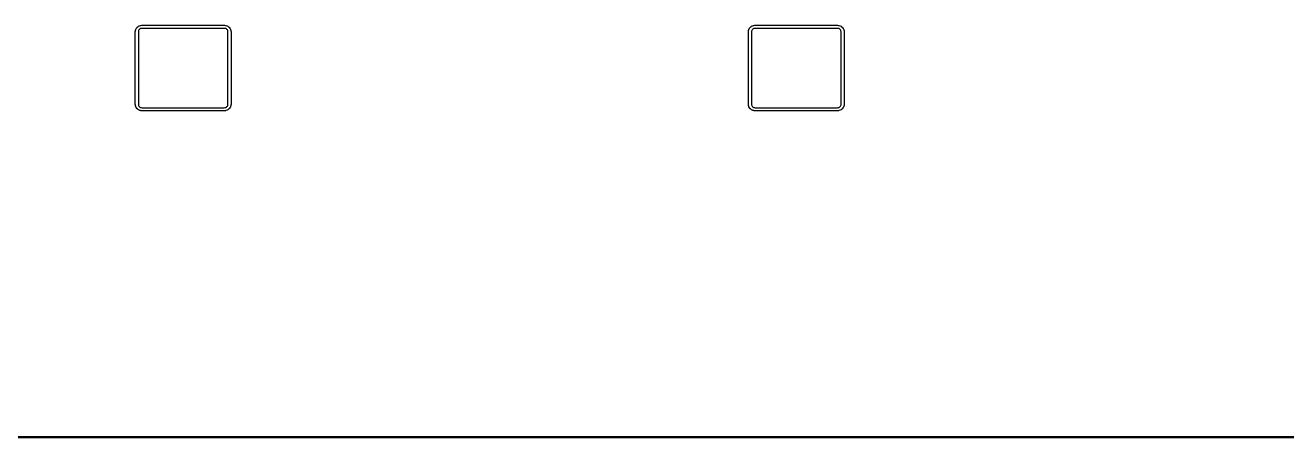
# Model space of a CAD drawing. Extents: x 201 to 391, y -161 to -14.
# Drawn here: x 291.52 to 340.52, y -128.61 to -112.6 of the extents above; entities that cross this region are included whole.
import ezdxf

# ---------------------------------------------------------------- set-up
doc = ezdxf.new("R2010")
doc.units = 0
doc.layers.add('BLACK', color=7, linetype='CONTINUOUS')

msp = doc.modelspace()

# ---------------------------------------------------------------- linework, layer by layer
at = {"layer": 'BLACK', "linetype": 'CONTINUOUS'}
for p, q in [((295.843, -112.714), (295.868, -112.684)), ((295.868, -112.683), (295.872, -112.679)), ((295.868, -112.684), (295.868, -112.683)), ((295.872, -112.679), (295.876, -112.675)), ((295.876, -112.675), (295.906, -112.65)), ((295.906, -112.65), (295.907, -112.65)), ((295.907, -112.65), (295.911, -112.647)), ((295.911, -112.647), (295.916, -112.644)), ((295.916, -112.644), (295.95, -112.625)), ((295.95, -112.625), (295.951, -112.625)), ((295.951, -112.625), (295.956, -112.623)), ((295.956, -112.623), (295.961, -112.621)), ((295.961, -112.621), (295.998, -112.609)), ((295.998, -112.609), (295.999, -112.609)), ((295.999, -112.609), (296.004, -112.608)), ((296.004, -112.608), (296.01, -112.607)), ((296.01, -112.607), (296.048, -112.603)), ((296.048, -112.603), (296.049, -112.603)), ((296.049, -112.603), (296.05, -112.603)), ((296.05, -112.603), (296.053, -112.602)), ((296.053, -112.602), (299.259, -112.602)), ((299.259, -112.602), (299.262, -112.603)), ((299.262, -112.603), (299.262, -112.603)), ((299.262, -112.603), (299.301, -112.607)), ((299.301, -112.607), (299.302, -112.607)), ((299.302, -112.607), (299.307, -112.608)), ((299.307, -112.608), (299.312, -112.609)), ((299.312, -112.609), (299.35, -112.62)), ((299.35, -112.62), (299.35, -112.62)), ((299.35, -112.62), (299.355, -112.623)), ((299.355, -112.623), (299.36, -112.625)), ((299.36, -112.625), (299.395, -112.643)), ((299.395, -112.643), (299.396, -112.643)), ((299.396, -112.643), (299.4, -112.646)), ((299.4, -112.646), (299.405, -112.649)), ((299.405, -112.649), (299.435, -112.674)), ((299.435, -112.674), (299.435, -112.675)), ((299.435, -112.675), (299.439, -112.679)), ((299.439, -112.679), (299.443, -112.682)), ((299.443, -112.682), (299.468, -112.712)), ((319.655, -112.714), (319.68, -112.684)), ((319.68, -112.684), (319.681, -112.683)), ((319.681, -112.683), (319.685, -112.679)), ((319.685, -112.679), (319.688, -112.675)), ((319.688, -112.675), (319.718, -112.65)), ((319.718, -112.65), (319.719, -112.65)), ((319.719, -112.65), (319.724, -112.647)), ((319.724, -112.647), (319.728, -112.644)), ((319.728, -112.644), (319.762, -112.625)), ((319.762, -112.625), (319.763, -112.625)), ((319.763, -112.625), (319.768, -112.623)), ((319.768, -112.623), (319.773, -112.621)), ((319.773, -112.621), (319.811, -112.609)), ((319.811, -112.609), (319.817, -112.608)), ((319.811, -112.609), (319.811, -112.609)), ((319.817, -112.608), (319.822, -112.607)), ((319.822, -112.607), (319.861, -112.603)), ((319.861, -112.603), (319.862, -112.603)), ((319.862, -112.603), (319.863, -112.603)), ((319.863, -112.603), (319.866, -112.602)), ((319.866, -112.602), (323.071, -112.602)), ((323.071, -112.602), (323.074, -112.603)), ((323.074, -112.603), (323.074, -112.603)), ((323.074, -112.603), (323.113, -112.607)), ((323.113, -112.607), (323.114, -112.607)), ((323.114, -112.607), (323.119, -112.608)), ((323.119, -112.608), (323.125, -112.609)), ((323.125, -112.609), (323.162, -112.62)), ((323.162, -112.62), (323.163, -112.62)), ((323.163, -112.62), (323.168, -112.623)), ((323.168, -112.623), (323.173, -112.625)), ((323.173, -112.625), (323.207, -112.643)), ((323.207, -112.643), (323.208, -112.643)), ((323.208, -112.643), (323.213, -112.646)), ((323.213, -112.646), (323.217, -112.649)), ((323.217, -112.649), (323.247, -112.674)), ((323.247, -112.674), (323.248, -112.675)), ((323.248, -112.675), (323.252, -112.679)), ((323.252, -112.679), (323.256, -112.682)), ((323.256, -112.682), (323.281, -112.712)), ((295.796, -112.857), (295.8, -112.818)), ((295.796, -112.86), (295.796, -112.857)), ((295.796, -112.857), (295.796, -112.857)), ((295.796, -115.665), (295.796, -112.86)), ((295.8, -112.817), (295.801, -112.812)), ((295.8, -112.818), (295.8, -112.817)), ((295.801, -112.812), (295.802, -112.806)), ((295.802, -112.806), (295.814, -112.769)), ((295.814, -112.768), (295.816, -112.763)), ((295.814, -112.769), (295.814, -112.768)), ((295.816, -112.763), (295.818, -112.758)), ((295.818, -112.758), (295.836, -112.724)), ((295.836, -112.724), (295.837, -112.723)), ((295.837, -112.723), (295.84, -112.718)), ((295.84, -112.718), (295.843, -112.714)), ((295.919, -112.835), (295.916, -112.865)), ((295.916, -112.865), (295.916, -115.661)), ((295.927, -112.809), (295.919, -112.835)), ((295.94, -112.785), (295.927, -112.809)), ((295.957, -112.764), (295.94, -112.785)), ((295.978, -112.747), (295.957, -112.764)), ((296.002, -112.734), (295.978, -112.747)), ((296.028, -112.726), (296.002, -112.734)), ((296.058, -112.722), (296.028, -112.726)), ((299.253, -112.722), (296.058, -112.722)), ((299.283, -112.725), (299.253, -112.722)), ((299.309, -112.733), (299.283, -112.725)), ((299.333, -112.746), (299.309, -112.733)), ((299.354, -112.763), (299.333, -112.746)), ((299.372, -112.784), (299.354, -112.763)), ((299.385, -112.808), (299.372, -112.784)), ((299.393, -112.834), (299.385, -112.808)), ((299.396, -112.864), (299.393, -112.834)), ((299.396, -115.66), (299.396, -112.864)), ((299.468, -112.712), (299.469, -112.713)), ((299.469, -112.713), (299.472, -112.718)), ((299.472, -112.718), (299.475, -112.722)), ((299.475, -112.722), (299.493, -112.756)), ((299.493, -112.756), (299.494, -112.757)), ((299.494, -112.757), (299.496, -112.762)), ((299.496, -112.762), (299.498, -112.767)), ((299.498, -112.767), (299.509, -112.805)), ((299.509, -112.805), (299.509, -112.805)), ((299.509, -112.805), (299.51, -112.811)), ((299.51, -112.811), (299.512, -112.816)), ((299.512, -112.816), (299.516, -112.855)), ((299.516, -112.855), (299.516, -112.856)), ((299.516, -112.856), (299.516, -112.857)), ((299.516, -112.857), (299.516, -112.86)), ((299.516, -112.86), (299.516, -115.665)), ((319.608, -115.665), (319.609, -112.86)), ((319.609, -112.857), (319.613, -112.818)), ((319.609, -112.86), (319.609, -112.857)), ((319.609, -112.857), (319.609, -112.857)), ((319.613, -112.817), (319.614, -112.812)), ((319.613, -112.818), (319.613, -112.817)), ((319.614, -112.812), (319.615, -112.806)), ((319.615, -112.806), (319.626, -112.769)), ((319.626, -112.768), (319.629, -112.763)), ((319.626, -112.769), (319.626, -112.768)), ((319.629, -112.763), (319.631, -112.758)), ((319.631, -112.758), (319.649, -112.724)), ((319.649, -112.723), (319.652, -112.718)), ((319.649, -112.724), (319.649, -112.723)), ((319.652, -112.718), (319.655, -112.714)), ((319.731, -112.835), (319.728, -112.865)), ((319.728, -112.865), (319.728, -115.661)), ((319.739, -112.809), (319.731, -112.835)), ((319.752, -112.785), (319.739, -112.809)), ((319.769, -112.764), (319.752, -112.785)), ((319.79, -112.747), (319.769, -112.764)), ((319.814, -112.734), (319.79, -112.747)), ((319.84, -112.726), (319.814, -112.734)), ((319.87, -112.722), (319.84, -112.726)), ((323.066, -112.722), (319.87, -112.722)), ((323.096, -112.725), (323.066, -112.722)), ((323.122, -112.733), (323.096, -112.725)), ((323.146, -112.746), (323.122, -112.733)), ((323.167, -112.763), (323.146, -112.746)), ((323.184, -112.784), (323.167, -112.763)), ((323.197, -112.808), (323.184, -112.784)), ((323.205, -112.834), (323.197, -112.808)), ((323.209, -112.864), (323.205, -112.834)), ((323.208, -115.66), (323.209, -112.864)), ((323.281, -112.712), (323.281, -112.713)), ((323.281, -112.713), (323.284, -112.718)), ((323.284, -112.718), (323.287, -112.722)), ((323.287, -112.722), (323.306, -112.756)), ((323.306, -112.756), (323.306, -112.757)), ((323.306, -112.757), (323.308, -112.762)), ((323.308, -112.762), (323.31, -112.767)), ((323.31, -112.767), (323.322, -112.805)), ((323.322, -112.805), (323.322, -112.805)), ((323.322, -112.805), (323.323, -112.811)), ((323.323, -112.811), (323.324, -112.816)), ((323.324, -112.816), (323.328, -112.855)), ((323.328, -112.855), (323.328, -112.856)), ((323.328, -112.856), (323.328, -112.857)), ((323.328, -112.857), (323.328, -112.86)), ((323.328, -112.86), (323.328, -115.665)), ((295.796, -115.668), (295.796, -115.665)), ((295.796, -115.669), (295.796, -115.668)), ((295.796, -115.67), (295.796, -115.669)), ((295.8, -115.709), (295.796, -115.67)), ((295.802, -115.714), (295.8, -115.709)), ((295.803, -115.72), (295.802, -115.714)), ((295.814, -115.758), (295.803, -115.72)), ((295.803, -115.72), (295.803, -115.72)), ((295.816, -115.763), (295.814, -115.758)), ((295.818, -115.768), (295.816, -115.763)), ((295.819, -115.769), (295.818, -115.768)), ((295.837, -115.803), (295.819, -115.769)), ((295.84, -115.807), (295.837, -115.803)), ((295.843, -115.812), (295.84, -115.807)), ((295.844, -115.813), (295.843, -115.812)), ((295.869, -115.843), (295.844, -115.813)), ((295.873, -115.846), (295.869, -115.843)), ((295.877, -115.85), (295.873, -115.846)), ((295.877, -115.851), (295.877, -115.85)), ((295.907, -115.876), (295.877, -115.851)), ((295.912, -115.879), (295.907, -115.876)), ((295.916, -115.882), (295.912, -115.879)), ((295.916, -115.661), (295.919, -115.691)), ((295.917, -115.882), (295.916, -115.882)), ((295.952, -115.9), (295.917, -115.882)), ((295.919, -115.691), (295.927, -115.717)), ((295.927, -115.717), (295.94, -115.741)), ((295.94, -115.741), (295.958, -115.762)), ((295.957, -115.902), (295.952, -115.9)), ((295.962, -115.905), (295.957, -115.902)), ((295.958, -115.762), (295.979, -115.779)), ((296, -115.916), (295.962, -115.905)), ((295.962, -115.905), (295.962, -115.905)), ((295.979, -115.779), (296.003, -115.792)), ((296.005, -115.917), (296, -115.916)), ((296.003, -115.792), (296.029, -115.8)), ((296.01, -115.918), (296.005, -115.917)), ((296.011, -115.918), (296.01, -115.918)), ((296.05, -115.922), (296.011, -115.918)), ((296.029, -115.8), (296.059, -115.802)), ((296.05, -115.922), (296.05, -115.922)), ((296.053, -115.922), (296.05, -115.922)), ((299.259, -115.922), (296.053, -115.922)), ((296.059, -115.802), (299.254, -115.802)), ((299.254, -115.802), (299.284, -115.799)), ((299.262, -115.922), (299.259, -115.922)), ((299.263, -115.922), (299.262, -115.922)), ((299.264, -115.922), (299.263, -115.922)), ((299.302, -115.918), (299.264, -115.922)), ((299.284, -115.799), (299.31, -115.791)), ((299.308, -115.917), (299.302, -115.918)), ((299.313, -115.916), (299.308, -115.917)), ((299.31, -115.791), (299.334, -115.778)), ((299.314, -115.916), (299.313, -115.916)), ((299.351, -115.904), (299.314, -115.916)), ((299.334, -115.778), (299.355, -115.761)), ((299.356, -115.902), (299.351, -115.904)), ((299.355, -115.761), (299.372, -115.74)), ((299.361, -115.9), (299.356, -115.902)), ((299.362, -115.9), (299.361, -115.9)), ((299.396, -115.881), (299.362, -115.9)), ((299.372, -115.74), (299.385, -115.716)), ((299.385, -115.716), (299.393, -115.69)), ((299.393, -115.69), (299.396, -115.66)), ((299.401, -115.878), (299.396, -115.881)), ((299.405, -115.875), (299.401, -115.878)), ((299.406, -115.875), (299.405, -115.875)), ((299.436, -115.85), (299.406, -115.875)), ((299.44, -115.846), (299.436, -115.85)), ((299.444, -115.842), (299.44, -115.846)), ((299.469, -115.811), (299.444, -115.841)), ((299.444, -115.841), (299.444, -115.842)), ((299.472, -115.807), (299.469, -115.811)), ((299.475, -115.802), (299.472, -115.807)), ((299.476, -115.801), (299.475, -115.802)), ((299.494, -115.767), (299.476, -115.801)), ((299.496, -115.762), (299.494, -115.767)), ((299.498, -115.757), (299.496, -115.762)), ((299.51, -115.719), (299.498, -115.756)), ((299.498, -115.756), (299.498, -115.757)), ((299.511, -115.713), (299.51, -115.719)), ((299.512, -115.708), (299.511, -115.713)), ((299.516, -115.668), (299.512, -115.707)), ((299.512, -115.707), (299.512, -115.708)), ((299.516, -115.665), (299.516, -115.668)), ((299.516, -115.668), (299.516, -115.668)), ((319.609, -115.668), (319.608, -115.665)), ((319.609, -115.669), (319.609, -115.668)), ((319.609, -115.67), (319.609, -115.669)), ((319.613, -115.709), (319.609, -115.67)), ((319.614, -115.714), (319.613, -115.709)), ((319.615, -115.72), (319.614, -115.714)), ((319.627, -115.758), (319.615, -115.72)), ((319.615, -115.72), (319.615, -115.72)), ((319.629, -115.763), (319.627, -115.758)), ((319.631, -115.768), (319.629, -115.763)), ((319.631, -115.769), (319.631, -115.768)), ((319.65, -115.803), (319.631, -115.769)), ((319.653, -115.807), (319.65, -115.803)), ((319.656, -115.812), (319.653, -115.807)), ((319.656, -115.813), (319.656, -115.812)), ((319.681, -115.843), (319.656, -115.813)), ((319.685, -115.846), (319.681, -115.843)), ((319.689, -115.85), (319.685, -115.846)), ((319.69, -115.851), (319.689, -115.85)), ((319.72, -115.876), (319.69, -115.851)), ((319.724, -115.879), (319.72, -115.876)), ((319.729, -115.882), (319.724, -115.879)), ((319.728, -115.661), (319.732, -115.691)), ((319.73, -115.882), (319.729, -115.882)), ((319.764, -115.9), (319.73, -115.882)), ((319.732, -115.691), (319.74, -115.717)), ((319.74, -115.717), (319.753, -115.741)), ((319.753, -115.741), (319.77, -115.762)), ((319.769, -115.902), (319.764, -115.9)), ((319.774, -115.905), (319.769, -115.902)), ((319.77, -115.762), (319.791, -115.779)), ((319.775, -115.905), (319.774, -115.905)), ((319.812, -115.916), (319.775, -115.905)), ((319.791, -115.779), (319.815, -115.792)), ((319.818, -115.917), (319.812, -115.916)), ((319.815, -115.792), (319.841, -115.8)), ((319.823, -115.918), (319.818, -115.917)), ((319.824, -115.918), (319.823, -115.918)), ((319.863, -115.922), (319.824, -115.918)), ((319.841, -115.8), (319.871, -115.802)), ((319.863, -115.922), (319.863, -115.922)), ((319.866, -115.922), (319.863, -115.922)), ((323.071, -115.922), (319.866, -115.922)), ((319.871, -115.802), (323.067, -115.802)), ((323.067, -115.802), (323.097, -115.799)), ((323.074, -115.922), (323.071, -115.922)), ((323.075, -115.922), (323.074, -115.922)), ((323.076, -115.922), (323.075, -115.922)), ((323.115, -115.918), (323.076, -115.922)), ((323.097, -115.799), (323.123, -115.791)), ((323.12, -115.917), (323.115, -115.918)), ((323.126, -115.916), (323.12, -115.917)), ((323.123, -115.791), (323.147, -115.778)), ((323.164, -115.904), (323.126, -115.916)), ((323.126, -115.916), (323.126, -115.916)), ((323.147, -115.778), (323.168, -115.761)), ((323.169, -115.902), (323.164, -115.904)), ((323.168, -115.761), (323.185, -115.74)), ((323.174, -115.9), (323.169, -115.902)), ((323.175, -115.9), (323.174, -115.9)), ((323.209, -115.881), (323.175, -115.9)), ((323.185, -115.74), (323.198, -115.716)), ((323.198, -115.716), (323.206, -115.69)), ((323.206, -115.69), (323.208, -115.66)), ((323.213, -115.878), (323.209, -115.881)), ((323.218, -115.875), (323.213, -115.878)), ((323.219, -115.875), (323.218, -115.875)), ((323.249, -115.85), (323.219, -115.875)), ((323.252, -115.846), (323.249, -115.85)), ((323.256, -115.842), (323.252, -115.846)), ((323.257, -115.841), (323.256, -115.842)), ((323.282, -115.811), (323.257, -115.841)), ((323.285, -115.807), (323.282, -115.811)), ((323.288, -115.802), (323.285, -115.807)), ((323.306, -115.767), (323.288, -115.801)), ((323.288, -115.801), (323.288, -115.802)), ((323.308, -115.762), (323.306, -115.767)), ((323.311, -115.757), (323.308, -115.762)), ((323.322, -115.719), (323.311, -115.756)), ((323.311, -115.756), (323.311, -115.757)), ((323.323, -115.713), (323.322, -115.719)), ((323.324, -115.708), (323.323, -115.713)), ((323.328, -115.668), (323.324, -115.707)), ((323.324, -115.707), (323.324, -115.708)), ((323.328, -115.665), (323.328, -115.668)), ((323.328, -115.668), (323.328, -115.668)), ((253.55, -128.562), (390.525, -128.562)), ((390.549, -128.612), (253.568, -128.612))]:
    msp.add_line(p, q, dxfattribs=at)

doc.saveas('drawing.dxf')
